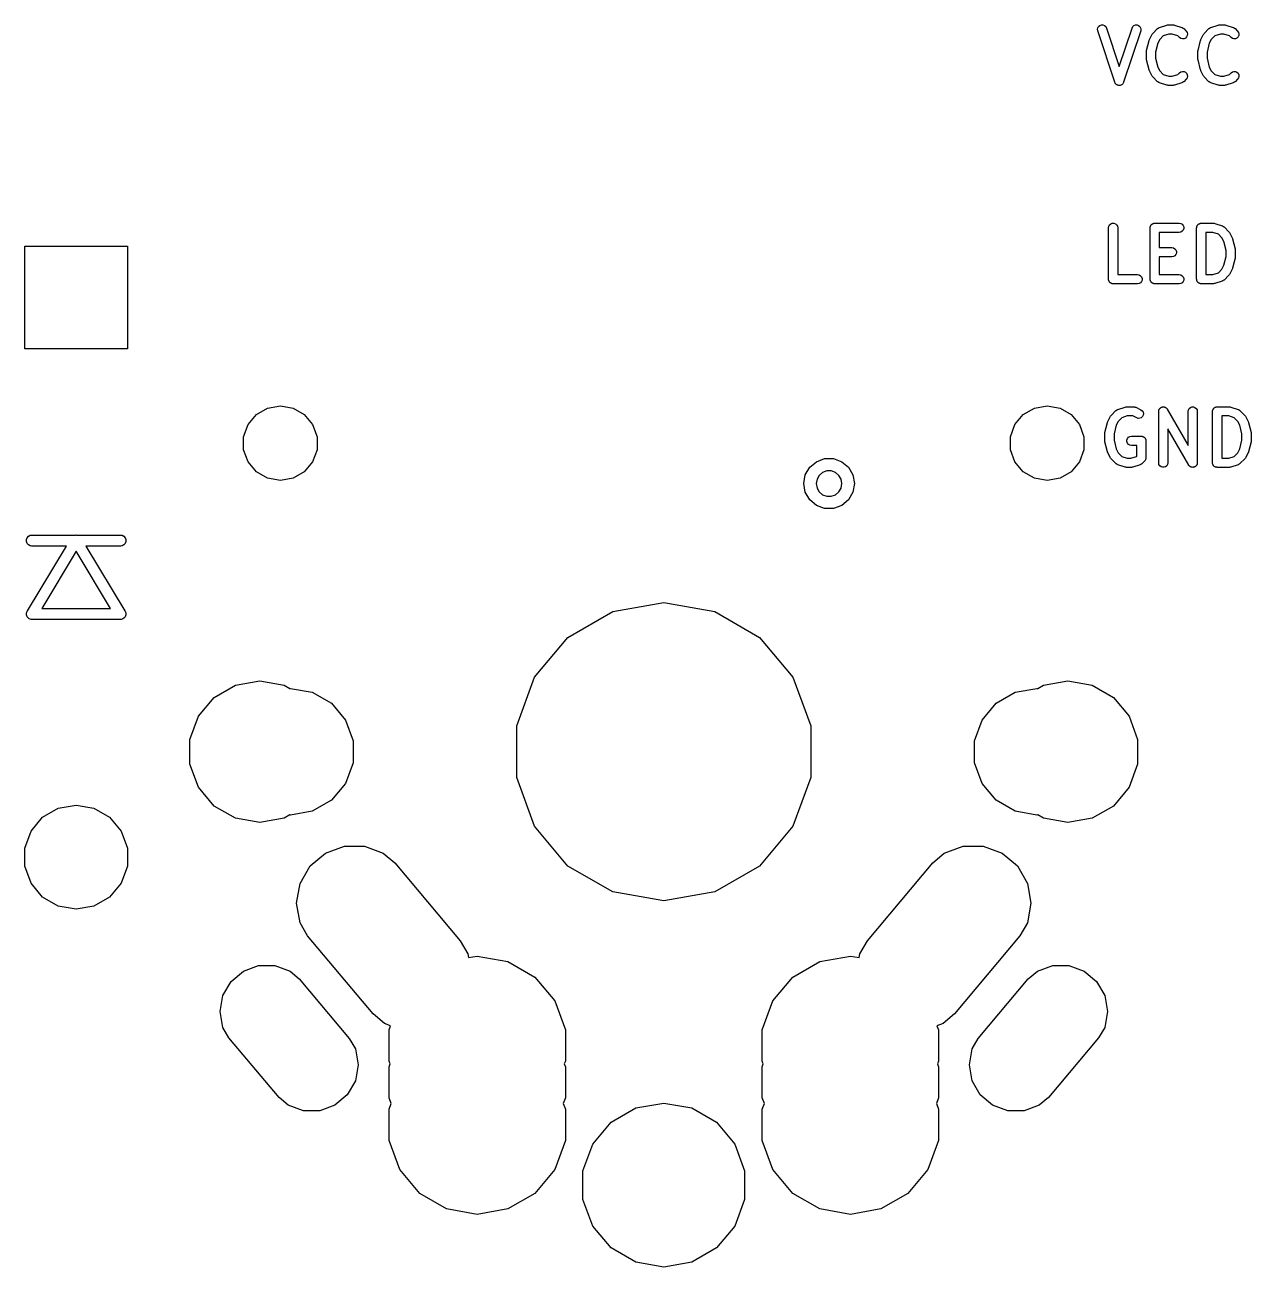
# Model space of a CAD drawing. Extents: x 61 to 195, y -144 to -65.
# Drawn here: x 156.3 to 173, y -119.77 to -102.85 of the extents above; entities that cross this region are included whole.
import ezdxf

# ---------------------------------------------------------------- set-up
doc = ezdxf.new("R2010")
doc.units = 0
doc.header["$MEASUREMENT"] = 0
doc.layers.add('BLACK', color=7, linetype='CONTINUOUS')

msp = doc.modelspace()

# ---------------------------------------------------------------- linework, layer by layer
at = {"layer": 'BLACK', "linetype": 'CONTINUOUS'}
for p, q in [((170.904, -102.915), (170.909, -102.894)), ((170.907, -102.936), (170.904, -102.915)), ((171.141, -103.636), (170.907, -102.936)), ((170.909, -102.894), (170.92, -102.875)), ((170.92, -102.875), (170.937, -102.862)), ((170.937, -102.862), (170.957, -102.855)), ((170.957, -102.855), (170.979, -102.855)), ((170.979, -102.855), (170.999, -102.863)), ((170.999, -102.863), (171.016, -102.878)), ((171.016, -102.878), (171.026, -102.897)), ((171.026, -102.897), (171.2, -103.419)), ((171.2, -103.419), (171.374, -102.897)), ((171.493, -102.936), (171.259, -103.636)), ((171.374, -102.897), (171.384, -102.878)), ((171.384, -102.878), (171.401, -102.863)), ((171.401, -102.863), (171.421, -102.855)), ((171.421, -102.855), (171.443, -102.855)), ((171.443, -102.855), (171.463, -102.862)), ((171.463, -102.862), (171.48, -102.875)), ((171.48, -102.875), (171.491, -102.894)), ((171.491, -102.894), (171.496, -102.915)), ((171.496, -102.915), (171.493, -102.936)), ((171.611, -103.055), (171.644, -102.989)), ((171.644, -102.989), (171.65, -102.981)), ((171.65, -102.981), (171.656, -102.972)), ((171.656, -102.972), (171.722, -102.906)), ((171.722, -102.906), (171.725, -102.904)), ((171.725, -102.904), (171.728, -102.901)), ((171.728, -102.901), (171.734, -102.898)), ((171.734, -102.898), (171.74, -102.893)), ((171.74, -102.893), (171.744, -102.892)), ((171.744, -102.892), (171.747, -102.891)), ((171.747, -102.891), (171.847, -102.857)), ((171.877, -102.979), (171.8, -103.005)), ((171.847, -102.857), (171.857, -102.856)), ((171.857, -102.856), (171.867, -102.854)), ((171.867, -102.854), (171.933, -102.854)), ((171.923, -102.979), (171.877, -102.979)), ((172, -103.005), (171.923, -102.979)), ((171.933, -102.854), (171.943, -102.856)), ((171.943, -102.856), (171.953, -102.857)), ((171.953, -102.857), (172.053, -102.891)), ((172.053, -102.891), (172.056, -102.892)), ((172.056, -102.892), (172.06, -102.893)), ((172.06, -102.893), (172.066, -102.898)), ((172.066, -102.898), (172.072, -102.901)), ((172.072, -102.901), (172.075, -102.904)), ((172.075, -102.904), (172.078, -102.906)), ((172.078, -102.906), (172.111, -102.939)), ((172.111, -102.939), (172.123, -102.957)), ((172.127, -103), (172.118, -103.019)), ((172.123, -102.957), (172.129, -102.978)), ((172.129, -102.978), (172.127, -103)), ((172.311, -103.055), (172.344, -102.989)), ((172.344, -102.989), (172.35, -102.981)), ((172.35, -102.981), (172.356, -102.972)), ((172.356, -102.972), (172.422, -102.906)), ((172.422, -102.906), (172.425, -102.904)), ((172.425, -102.904), (172.428, -102.901)), ((172.428, -102.901), (172.434, -102.898)), ((172.434, -102.898), (172.44, -102.893)), ((172.44, -102.893), (172.444, -102.892)), ((172.444, -102.892), (172.447, -102.891)), ((172.447, -102.891), (172.547, -102.857)), ((172.577, -102.979), (172.5, -103.005)), ((172.547, -102.857), (172.557, -102.856)), ((172.557, -102.856), (172.567, -102.854)), ((172.567, -102.854), (172.633, -102.854)), ((172.623, -102.979), (172.577, -102.979)), ((172.7, -103.005), (172.623, -102.979)), ((172.633, -102.854), (172.643, -102.856)), ((172.643, -102.856), (172.653, -102.857)), ((172.653, -102.857), (172.753, -102.891)), ((172.753, -102.891), (172.756, -102.892)), ((172.756, -102.892), (172.76, -102.893)), ((172.76, -102.893), (172.766, -102.898)), ((172.766, -102.898), (172.772, -102.901)), ((172.772, -102.901), (172.775, -102.904)), ((172.775, -102.904), (172.778, -102.906)), ((172.778, -102.906), (172.811, -102.939)), ((172.811, -102.939), (172.823, -102.957)), ((172.827, -103), (172.818, -103.019)), ((172.823, -102.957), (172.829, -102.978)), ((172.829, -102.978), (172.827, -103)), ((171.573, -103.202), (171.606, -103.068)), ((171.606, -103.068), (171.609, -103.062)), ((171.609, -103.062), (171.611, -103.055)), ((171.726, -103.105), (171.696, -103.224)), ((171.751, -103.054), (171.726, -103.105)), ((171.8, -103.005), (171.751, -103.054)), ((172.022, -103.028), (172, -103.005)), ((172.04, -103.04), (172.022, -103.028)), ((172.061, -103.046), (172.04, -103.04)), ((172.083, -103.044), (172.061, -103.046)), ((172.103, -103.035), (172.083, -103.044)), ((172.118, -103.019), (172.103, -103.035)), ((172.273, -103.202), (172.306, -103.068)), ((172.306, -103.068), (172.309, -103.062)), ((172.309, -103.062), (172.311, -103.055)), ((172.426, -103.105), (172.396, -103.224)), ((172.451, -103.054), (172.426, -103.105)), ((172.5, -103.005), (172.451, -103.054)), ((172.722, -103.028), (172.7, -103.005)), ((172.74, -103.04), (172.722, -103.028)), ((172.761, -103.046), (172.74, -103.04)), ((172.783, -103.044), (172.761, -103.046)), ((172.803, -103.035), (172.783, -103.044)), ((172.818, -103.019), (172.803, -103.035)), ((171.571, -103.217), (171.572, -103.209)), ((171.571, -103.317), (171.571, -103.217)), ((171.572, -103.324), (171.571, -103.317)), ((171.572, -103.209), (171.573, -103.202)), ((171.573, -103.332), (171.572, -103.324)), ((171.606, -103.465), (171.573, -103.332)), ((171.696, -103.224), (171.696, -103.309)), ((171.696, -103.309), (171.726, -103.428)), ((172.271, -103.217), (172.272, -103.209)), ((172.271, -103.317), (172.271, -103.217)), ((172.272, -103.324), (172.271, -103.317)), ((172.272, -103.209), (172.273, -103.202)), ((172.273, -103.332), (172.272, -103.324)), ((172.306, -103.465), (172.273, -103.332)), ((172.396, -103.224), (172.396, -103.309)), ((172.396, -103.309), (172.426, -103.428)), ((171.609, -103.471), (171.606, -103.465)), ((171.611, -103.478), (171.609, -103.471)), ((171.644, -103.545), (171.611, -103.478)), ((171.726, -103.428), (171.751, -103.48)), ((171.751, -103.48), (171.8, -103.529)), ((172, -103.529), (172.022, -103.506)), ((172.022, -103.506), (172.04, -103.493)), ((172.04, -103.493), (172.061, -103.488)), ((172.061, -103.488), (172.083, -103.49)), ((172.083, -103.49), (172.103, -103.499)), ((172.103, -103.499), (172.118, -103.514)), ((172.309, -103.471), (172.306, -103.465)), ((172.311, -103.478), (172.309, -103.471)), ((172.344, -103.545), (172.311, -103.478)), ((172.426, -103.428), (172.451, -103.48)), ((172.451, -103.48), (172.5, -103.529)), ((172.7, -103.529), (172.722, -103.506)), ((172.722, -103.506), (172.74, -103.493)), ((172.74, -103.493), (172.761, -103.488)), ((172.761, -103.488), (172.783, -103.49)), ((172.783, -103.49), (172.803, -103.499)), ((172.803, -103.499), (172.818, -103.514)), ((171.142, -103.638), (171.141, -103.636)), ((171.142, -103.64), (171.142, -103.638)), ((171.147, -103.647), (171.142, -103.64)), ((171.151, -103.656), (171.147, -103.647)), ((171.152, -103.657), (171.151, -103.656)), ((171.153, -103.658), (171.152, -103.657)), ((171.16, -103.664), (171.153, -103.658)), ((171.167, -103.67), (171.16, -103.664)), ((171.169, -103.671), (171.167, -103.67)), ((171.17, -103.672), (171.169, -103.671)), ((171.179, -103.675), (171.17, -103.672)), ((171.187, -103.678), (171.179, -103.675)), ((171.221, -103.675), (171.213, -103.678)), ((171.23, -103.672), (171.221, -103.675)), ((171.231, -103.671), (171.23, -103.672)), ((171.233, -103.67), (171.231, -103.671)), ((171.24, -103.664), (171.233, -103.67)), ((171.247, -103.658), (171.24, -103.664)), ((171.248, -103.657), (171.247, -103.658)), ((171.249, -103.656), (171.248, -103.657)), ((171.253, -103.647), (171.249, -103.656)), ((171.258, -103.64), (171.253, -103.647)), ((171.259, -103.636), (171.258, -103.638)), ((171.258, -103.638), (171.258, -103.64)), ((171.65, -103.553), (171.644, -103.545)), ((171.656, -103.561), (171.65, -103.553)), ((171.722, -103.628), (171.656, -103.561)), ((171.725, -103.63), (171.722, -103.628)), ((171.728, -103.632), (171.725, -103.63)), ((171.734, -103.636), (171.728, -103.632)), ((171.74, -103.64), (171.734, -103.636)), ((171.744, -103.641), (171.74, -103.64)), ((171.747, -103.643), (171.744, -103.641)), ((171.847, -103.676), (171.747, -103.643)), ((171.8, -103.529), (171.877, -103.554)), ((171.857, -103.677), (171.847, -103.676)), ((171.877, -103.554), (171.923, -103.554)), ((171.923, -103.554), (172, -103.529)), ((171.953, -103.676), (171.943, -103.677)), ((172.053, -103.643), (171.953, -103.676)), ((172.056, -103.641), (172.053, -103.643)), ((172.06, -103.64), (172.056, -103.641)), ((172.066, -103.636), (172.06, -103.64)), ((172.072, -103.632), (172.066, -103.636)), ((172.075, -103.63), (172.072, -103.632)), ((172.078, -103.628), (172.075, -103.63)), ((172.111, -103.594), (172.078, -103.628)), ((172.123, -103.576), (172.111, -103.594)), ((172.118, -103.514), (172.127, -103.534)), ((172.129, -103.555), (172.123, -103.576)), ((172.127, -103.534), (172.129, -103.555)), ((172.35, -103.553), (172.344, -103.545)), ((172.356, -103.561), (172.35, -103.553)), ((172.422, -103.628), (172.356, -103.561)), ((172.425, -103.63), (172.422, -103.628)), ((172.428, -103.632), (172.425, -103.63)), ((172.434, -103.636), (172.428, -103.632)), ((172.44, -103.64), (172.434, -103.636)), ((172.444, -103.641), (172.44, -103.64)), ((172.447, -103.643), (172.444, -103.641)), ((172.547, -103.676), (172.447, -103.643)), ((172.5, -103.529), (172.577, -103.554)), ((172.557, -103.677), (172.547, -103.676)), ((172.577, -103.554), (172.623, -103.554)), ((172.623, -103.554), (172.7, -103.529)), ((172.653, -103.676), (172.643, -103.677)), ((172.753, -103.643), (172.653, -103.676)), ((172.756, -103.641), (172.753, -103.643)), ((172.76, -103.64), (172.756, -103.641)), ((172.766, -103.636), (172.76, -103.64)), ((172.772, -103.632), (172.766, -103.636)), ((172.775, -103.63), (172.772, -103.632)), ((172.778, -103.628), (172.775, -103.63)), ((172.811, -103.594), (172.778, -103.628)), ((172.823, -103.576), (172.811, -103.594)), ((172.818, -103.514), (172.827, -103.534)), ((172.829, -103.555), (172.823, -103.576)), ((172.827, -103.534), (172.829, -103.555)), ((171.189, -103.678), (171.187, -103.678)), ((171.191, -103.678), (171.189, -103.678)), ((171.2, -103.678), (171.191, -103.678)), ((171.209, -103.678), (171.2, -103.678)), ((171.211, -103.678), (171.209, -103.678)), ((171.213, -103.678), (171.211, -103.678)), ((171.867, -103.679), (171.857, -103.677)), ((171.933, -103.679), (171.867, -103.679)), ((171.943, -103.677), (171.933, -103.679)), ((172.567, -103.679), (172.557, -103.677)), ((172.633, -103.679), (172.567, -103.679)), ((172.643, -103.677), (172.633, -103.679)), ((171.054, -105.617), (171.058, -105.595)), ((171.054, -106.317), (171.054, -105.617)), ((171.058, -105.595), (171.069, -105.576)), ((171.069, -105.576), (171.085, -105.563)), ((171.085, -105.563), (171.106, -105.555)), ((171.106, -105.555), (171.128, -105.555)), ((171.128, -105.555), (171.148, -105.563)), ((171.148, -105.563), (171.165, -105.576)), ((171.165, -105.576), (171.175, -105.595)), ((171.175, -105.595), (171.179, -105.617)), ((171.179, -105.617), (171.179, -106.254)), ((171.621, -105.617), (171.622, -105.611)), ((171.621, -106.317), (171.621, -105.617)), ((171.622, -105.606), (171.624, -105.601)), ((171.622, -105.611), (171.622, -105.606)), ((171.624, -105.601), (171.625, -105.595)), ((171.625, -105.595), (171.627, -105.591)), ((171.627, -105.591), (171.629, -105.585)), ((171.629, -105.585), (171.633, -105.581)), ((171.633, -105.581), (171.635, -105.576)), ((171.635, -105.576), (171.64, -105.573)), ((171.64, -105.573), (171.643, -105.569)), ((171.643, -105.569), (171.648, -105.566)), ((171.648, -105.566), (171.652, -105.563)), ((171.652, -105.563), (171.657, -105.561)), ((171.657, -105.561), (171.662, -105.558)), ((171.662, -105.558), (171.667, -105.557)), ((171.667, -105.557), (171.672, -105.555)), ((171.672, -105.555), (171.678, -105.555)), ((171.678, -105.555), (171.683, -105.554)), ((171.683, -105.554), (172.017, -105.554)), ((172.017, -105.679), (171.746, -105.679)), ((171.746, -105.679), (171.746, -105.887)), ((172.017, -105.554), (172.038, -105.558)), ((172.038, -105.675), (172.017, -105.679)), ((172.038, -105.558), (172.057, -105.569)), ((172.057, -105.665), (172.038, -105.675)), ((172.057, -105.569), (172.071, -105.585)), ((172.071, -105.648), (172.057, -105.665)), ((172.071, -105.585), (172.078, -105.606)), ((172.078, -105.628), (172.071, -105.648)), ((172.078, -105.606), (172.078, -105.628)), ((172.254, -105.617), (172.255, -105.611)), ((172.254, -106.317), (172.254, -105.617)), ((172.255, -105.606), (172.257, -105.601)), ((172.255, -105.611), (172.255, -105.606)), ((172.257, -105.601), (172.258, -105.595)), ((172.258, -105.595), (172.261, -105.591)), ((172.261, -105.591), (172.263, -105.585)), ((172.263, -105.585), (172.266, -105.581)), ((172.266, -105.581), (172.269, -105.576)), ((172.269, -105.576), (172.273, -105.573)), ((172.273, -105.573), (172.276, -105.569)), ((172.276, -105.569), (172.281, -105.566)), ((172.281, -105.566), (172.285, -105.563)), ((172.285, -105.563), (172.291, -105.561)), ((172.291, -105.561), (172.295, -105.558)), ((172.295, -105.558), (172.301, -105.557)), ((172.301, -105.557), (172.306, -105.555)), ((172.306, -105.555), (172.311, -105.555)), ((172.311, -105.555), (172.317, -105.554)), ((172.317, -105.554), (172.483, -105.554)), ((172.379, -105.679), (172.379, -106.254)), ((172.473, -105.679), (172.379, -105.679)), ((172.55, -105.705), (172.473, -105.679)), ((172.483, -105.554), (172.493, -105.556)), ((172.493, -105.556), (172.503, -105.557)), ((172.503, -105.557), (172.603, -105.591)), ((172.599, -105.754), (172.55, -105.705)), ((172.603, -105.591), (172.606, -105.592)), ((172.606, -105.592), (172.61, -105.593)), ((172.61, -105.593), (172.616, -105.598)), ((172.616, -105.598), (172.622, -105.601)), ((172.622, -105.601), (172.625, -105.604)), ((172.625, -105.604), (172.628, -105.606)), ((172.628, -105.606), (172.694, -105.672)), ((172.694, -105.672), (172.7, -105.681)), ((172.7, -105.681), (172.706, -105.689)), ((172.706, -105.689), (172.739, -105.755)), ((156.302, -107.263), (156.302, -105.867)), ((156.302, -105.867), (157.698, -105.867)), ((157.698, -105.867), (157.698, -107.263)), ((172.624, -105.805), (172.599, -105.754)), ((172.654, -105.924), (172.624, -105.805)), ((172.739, -105.755), (172.741, -105.762)), ((172.741, -105.762), (172.744, -105.768)), ((172.744, -105.768), (172.777, -105.902)), ((171.746, -105.887), (171.917, -105.887)), ((171.917, -106.012), (171.746, -106.012)), ((171.746, -106.012), (171.746, -106.254)), ((171.917, -105.887), (171.938, -105.891)), ((171.938, -106.009), (171.917, -106.012)), ((171.938, -105.891), (171.957, -105.902)), ((171.957, -105.998), (171.938, -106.009)), ((171.957, -105.902), (171.971, -105.919)), ((171.971, -105.981), (171.957, -105.998)), ((171.971, -105.919), (171.978, -105.939)), ((171.978, -105.961), (171.971, -105.981)), ((171.978, -105.939), (171.978, -105.961)), ((172.624, -106.128), (172.654, -106.009)), ((172.654, -106.009), (172.654, -105.924)), ((172.777, -106.032), (172.744, -106.165)), ((172.777, -105.902), (172.778, -105.909)), ((172.778, -106.024), (172.777, -106.032)), ((172.778, -105.909), (172.779, -105.917)), ((172.779, -106.017), (172.778, -106.024)), ((172.779, -105.917), (172.779, -106.017)), ((172.55, -106.229), (172.599, -106.18)), ((172.599, -106.18), (172.624, -106.128)), ((172.739, -106.178), (172.706, -106.245)), ((172.741, -106.171), (172.739, -106.178)), ((172.744, -106.165), (172.741, -106.171)), ((171.055, -106.322), (171.054, -106.317)), ((171.055, -106.328), (171.055, -106.322)), ((171.057, -106.333), (171.055, -106.328)), ((171.058, -106.338), (171.057, -106.333)), ((171.061, -106.343), (171.058, -106.338)), ((171.063, -106.348), (171.061, -106.343)), ((171.066, -106.352), (171.063, -106.348)), ((171.069, -106.357), (171.066, -106.352)), ((171.073, -106.36), (171.069, -106.357)), ((171.076, -106.365), (171.073, -106.36)), ((171.081, -106.367), (171.076, -106.365)), ((171.085, -106.371), (171.081, -106.367)), ((171.091, -106.373), (171.085, -106.371)), ((171.095, -106.375), (171.091, -106.373)), ((171.101, -106.376), (171.095, -106.375)), ((171.106, -106.378), (171.101, -106.376)), ((171.111, -106.378), (171.106, -106.378)), ((171.117, -106.379), (171.111, -106.378)), ((171.45, -106.379), (171.117, -106.379)), ((171.179, -106.254), (171.45, -106.254)), ((171.45, -106.254), (171.471, -106.258)), ((171.471, -106.375), (171.45, -106.379)), ((171.471, -106.258), (171.49, -106.269)), ((171.49, -106.365), (171.471, -106.375)), ((171.49, -106.269), (171.504, -106.285)), ((171.504, -106.348), (171.49, -106.365)), ((171.504, -106.285), (171.512, -106.306)), ((171.512, -106.328), (171.504, -106.348)), ((171.512, -106.306), (171.512, -106.328)), ((171.622, -106.322), (171.621, -106.317)), ((171.622, -106.328), (171.622, -106.322)), ((171.624, -106.333), (171.622, -106.328)), ((171.625, -106.338), (171.624, -106.333)), ((171.627, -106.343), (171.625, -106.338)), ((171.629, -106.348), (171.627, -106.343)), ((171.633, -106.352), (171.629, -106.348)), ((171.635, -106.357), (171.633, -106.352)), ((171.64, -106.36), (171.635, -106.357)), ((171.643, -106.365), (171.64, -106.36)), ((171.648, -106.367), (171.643, -106.365)), ((171.652, -106.371), (171.648, -106.367)), ((171.657, -106.373), (171.652, -106.371)), ((171.662, -106.375), (171.657, -106.373)), ((171.667, -106.376), (171.662, -106.375)), ((171.672, -106.378), (171.667, -106.376)), ((171.678, -106.378), (171.672, -106.378)), ((171.683, -106.379), (171.678, -106.378)), ((172.017, -106.379), (171.683, -106.379)), ((171.746, -106.254), (172.017, -106.254)), ((172.017, -106.254), (172.038, -106.258)), ((172.038, -106.375), (172.017, -106.379)), ((172.038, -106.258), (172.057, -106.269)), ((172.057, -106.365), (172.038, -106.375)), ((172.057, -106.269), (172.071, -106.285)), ((172.071, -106.348), (172.057, -106.365)), ((172.071, -106.285), (172.078, -106.306)), ((172.078, -106.328), (172.071, -106.348)), ((172.078, -106.306), (172.078, -106.328)), ((172.255, -106.322), (172.254, -106.317)), ((172.255, -106.328), (172.255, -106.322)), ((172.257, -106.333), (172.255, -106.328)), ((172.258, -106.338), (172.257, -106.333)), ((172.261, -106.343), (172.258, -106.338)), ((172.263, -106.348), (172.261, -106.343)), ((172.266, -106.352), (172.263, -106.348)), ((172.269, -106.357), (172.266, -106.352)), ((172.273, -106.36), (172.269, -106.357)), ((172.276, -106.365), (172.273, -106.36)), ((172.281, -106.367), (172.276, -106.365)), ((172.285, -106.371), (172.281, -106.367)), ((172.291, -106.373), (172.285, -106.371)), ((172.295, -106.375), (172.291, -106.373)), ((172.301, -106.376), (172.295, -106.375)), ((172.306, -106.378), (172.301, -106.376)), ((172.311, -106.378), (172.306, -106.378)), ((172.317, -106.379), (172.311, -106.378)), ((172.483, -106.379), (172.317, -106.379)), ((172.379, -106.254), (172.473, -106.254)), ((172.473, -106.254), (172.55, -106.229)), ((172.493, -106.377), (172.483, -106.379)), ((172.503, -106.376), (172.493, -106.377)), ((172.603, -106.343), (172.503, -106.376)), ((172.606, -106.341), (172.603, -106.343)), ((172.61, -106.34), (172.606, -106.341)), ((172.616, -106.336), (172.61, -106.34)), ((172.622, -106.332), (172.616, -106.336)), ((172.625, -106.33), (172.622, -106.332)), ((172.628, -106.328), (172.625, -106.33)), ((172.694, -106.261), (172.628, -106.328)), ((172.7, -106.253), (172.694, -106.261)), ((172.706, -106.245), (172.7, -106.253)), ((157.698, -107.263), (156.302, -107.263)), ((159.454, -108.161), (159.606, -108.073)), ((159.606, -108.073), (159.78, -108.042)), ((159.78, -108.042), (159.954, -108.073)), ((159.954, -108.073), (160.106, -108.161)), ((169.894, -108.161), (170.046, -108.073)), ((170.046, -108.073), (170.22, -108.042)), ((170.22, -108.042), (170.394, -108.073)), ((170.394, -108.073), (170.546, -108.161)), ((171.18, -108.091), (171.28, -108.057)), ((171.28, -108.057), (171.29, -108.056)), ((171.29, -108.056), (171.3, -108.054)), ((171.3, -108.054), (171.4, -108.054)), ((171.4, -108.054), (171.404, -108.055)), ((171.404, -108.055), (171.407, -108.055)), ((171.407, -108.055), (171.414, -108.057)), ((171.414, -108.057), (171.421, -108.058)), ((171.421, -108.058), (171.424, -108.06)), ((171.424, -108.06), (171.428, -108.061)), ((171.428, -108.061), (171.495, -108.094)), ((171.752, -108.076), (171.756, -108.073)), ((171.756, -108.073), (171.76, -108.069)), ((171.76, -108.069), (171.765, -108.066)), ((171.765, -108.066), (171.769, -108.063)), ((171.769, -108.063), (171.774, -108.061)), ((171.774, -108.061), (171.779, -108.058)), ((171.779, -108.058), (171.784, -108.057)), ((171.784, -108.057), (171.789, -108.055)), ((171.789, -108.055), (171.795, -108.055)), ((171.795, -108.055), (171.8, -108.054)), ((171.8, -108.054), (171.806, -108.055)), ((171.806, -108.055), (171.811, -108.055)), ((171.811, -108.055), (171.816, -108.057)), ((171.816, -108.057), (171.822, -108.058)), ((171.822, -108.058), (171.826, -108.061)), ((171.826, -108.061), (171.831, -108.063)), ((171.831, -108.063), (171.836, -108.066)), ((171.836, -108.066), (171.84, -108.069)), ((171.84, -108.069), (171.844, -108.073)), ((171.844, -108.073), (171.848, -108.076)), ((172.152, -108.076), (172.169, -108.063)), ((172.169, -108.063), (172.189, -108.055)), ((172.189, -108.055), (172.211, -108.055)), ((172.211, -108.055), (172.231, -108.063)), ((172.231, -108.063), (172.248, -108.076)), ((172.485, -108.076), (172.49, -108.073)), ((172.49, -108.073), (172.493, -108.069)), ((172.493, -108.069), (172.498, -108.066)), ((172.498, -108.066), (172.502, -108.063)), ((172.502, -108.063), (172.507, -108.061)), ((172.507, -108.061), (172.512, -108.058)), ((172.512, -108.058), (172.517, -108.057)), ((172.517, -108.057), (172.522, -108.055)), ((172.522, -108.055), (172.528, -108.055)), ((172.528, -108.055), (172.533, -108.054)), ((172.533, -108.054), (172.7, -108.054)), ((172.7, -108.054), (172.71, -108.056)), ((172.71, -108.056), (172.72, -108.057)), ((172.72, -108.057), (172.82, -108.091)), ((159.34, -108.296), (159.454, -108.161)), ((160.106, -108.161), (160.22, -108.296)), ((169.78, -108.296), (169.894, -108.161)), ((170.546, -108.161), (170.66, -108.296)), ((171.044, -108.255), (171.077, -108.189)), ((171.077, -108.189), (171.083, -108.181)), ((171.083, -108.181), (171.089, -108.172)), ((171.089, -108.172), (171.156, -108.106)), ((171.156, -108.106), (171.159, -108.104)), ((171.159, -108.104), (171.161, -108.101)), ((171.161, -108.101), (171.168, -108.098)), ((171.168, -108.098), (171.174, -108.093)), ((171.174, -108.093), (171.177, -108.092)), ((171.177, -108.092), (171.18, -108.091)), ((171.234, -108.205), (171.185, -108.254)), ((171.31, -108.179), (171.234, -108.205)), ((171.385, -108.179), (171.31, -108.179)), ((171.439, -108.206), (171.385, -108.179)), ((171.46, -108.212), (171.439, -108.206)), ((171.481, -108.211), (171.46, -108.212)), ((171.501, -108.202), (171.481, -108.211)), ((171.495, -108.094), (171.512, -108.107)), ((171.517, -108.187), (171.501, -108.202)), ((171.512, -108.107), (171.524, -108.125)), ((171.527, -108.168), (171.517, -108.187)), ((171.524, -108.125), (171.529, -108.146)), ((171.529, -108.146), (171.527, -108.168)), ((171.737, -108.117), (171.738, -108.111)), ((171.737, -108.817), (171.737, -108.117)), ((171.738, -108.106), (171.74, -108.101)), ((171.738, -108.111), (171.738, -108.106)), ((171.74, -108.101), (171.741, -108.095)), ((171.741, -108.095), (171.744, -108.09)), ((171.744, -108.09), (171.746, -108.085)), ((171.746, -108.085), (171.749, -108.081)), ((171.749, -108.081), (171.752, -108.076)), ((171.848, -108.076), (171.851, -108.081)), ((171.851, -108.081), (171.854, -108.086)), ((171.854, -108.086), (172.137, -108.581)), ((172.137, -108.117), (172.141, -108.095)), ((172.137, -108.581), (172.137, -108.117)), ((172.141, -108.095), (172.152, -108.076)), ((172.248, -108.076), (172.259, -108.095)), ((172.259, -108.095), (172.262, -108.117)), ((172.262, -108.117), (172.262, -108.817)), ((172.471, -108.117), (172.472, -108.111)), ((172.471, -108.817), (172.471, -108.117)), ((172.472, -108.106), (172.474, -108.101)), ((172.472, -108.111), (172.472, -108.106)), ((172.474, -108.101), (172.475, -108.095)), ((172.475, -108.095), (172.477, -108.091)), ((172.477, -108.091), (172.479, -108.085)), ((172.479, -108.085), (172.483, -108.081)), ((172.483, -108.081), (172.485, -108.076)), ((172.596, -108.179), (172.596, -108.754)), ((172.69, -108.179), (172.596, -108.179)), ((172.766, -108.205), (172.69, -108.179)), ((172.815, -108.254), (172.766, -108.205)), ((172.82, -108.091), (172.823, -108.092)), ((172.823, -108.092), (172.826, -108.093)), ((172.826, -108.093), (172.832, -108.098)), ((172.832, -108.098), (172.839, -108.101)), ((172.839, -108.101), (172.841, -108.104)), ((172.841, -108.104), (172.844, -108.106)), ((172.844, -108.106), (172.911, -108.172)), ((172.911, -108.172), (172.917, -108.181)), ((172.917, -108.181), (172.923, -108.189)), ((172.923, -108.189), (172.956, -108.255)), ((159.28, -108.462), (159.34, -108.296)), ((160.22, -108.296), (160.28, -108.462)), ((169.72, -108.462), (169.78, -108.296)), ((170.66, -108.296), (170.72, -108.462)), ((171.004, -108.417), (171.005, -108.409)), ((171.005, -108.409), (171.006, -108.402)), ((171.006, -108.402), (171.039, -108.268)), ((171.039, -108.268), (171.042, -108.262)), ((171.042, -108.262), (171.044, -108.255)), ((171.159, -108.305), (171.129, -108.424)), ((171.185, -108.254), (171.159, -108.305)), ((172.146, -108.848), (171.862, -108.352)), ((171.862, -108.352), (171.862, -108.817)), ((172.841, -108.305), (172.815, -108.254)), ((172.871, -108.424), (172.841, -108.305)), ((172.956, -108.255), (172.958, -108.262)), ((172.958, -108.262), (172.961, -108.268)), ((172.961, -108.268), (172.994, -108.402)), ((172.994, -108.402), (172.995, -108.409)), ((172.995, -108.409), (172.996, -108.417)), ((159.28, -108.638), (159.28, -108.462)), ((160.28, -108.462), (160.28, -108.638)), ((169.72, -108.638), (169.72, -108.462)), ((170.72, -108.462), (170.72, -108.638)), ((171.004, -108.517), (171.004, -108.417)), ((171.005, -108.524), (171.004, -108.517)), ((171.006, -108.532), (171.005, -108.524)), ((171.039, -108.665), (171.006, -108.532)), ((171.129, -108.424), (171.129, -108.509)), ((171.129, -108.509), (171.159, -108.628)), ((171.305, -108.506), (171.313, -108.485)), ((171.305, -108.528), (171.305, -108.506)), ((171.313, -108.548), (171.305, -108.528)), ((171.313, -108.485), (171.326, -108.469)), ((171.326, -108.565), (171.313, -108.548)), ((171.326, -108.469), (171.345, -108.458)), ((171.345, -108.575), (171.326, -108.565)), ((171.345, -108.458), (171.367, -108.454)), ((171.367, -108.579), (171.345, -108.575)), ((171.367, -108.454), (171.5, -108.454)), ((171.438, -108.579), (171.367, -108.579)), ((171.438, -108.724), (171.438, -108.579)), ((171.5, -108.454), (171.505, -108.455)), ((171.505, -108.455), (171.511, -108.455)), ((171.511, -108.455), (171.516, -108.457)), ((171.516, -108.457), (171.521, -108.458)), ((171.521, -108.458), (171.526, -108.461)), ((171.526, -108.461), (171.531, -108.463)), ((171.531, -108.463), (171.535, -108.466)), ((171.535, -108.466), (171.54, -108.469)), ((171.54, -108.469), (171.544, -108.473)), ((171.544, -108.473), (171.548, -108.476)), ((171.548, -108.476), (171.551, -108.481)), ((171.551, -108.481), (171.554, -108.485)), ((171.554, -108.485), (171.556, -108.491)), ((171.556, -108.491), (171.559, -108.495)), ((171.559, -108.495), (171.56, -108.501)), ((171.56, -108.501), (171.562, -108.506)), ((171.562, -108.506), (171.562, -108.511)), ((171.562, -108.511), (171.562, -108.517)), ((171.562, -108.517), (171.562, -108.75)), ((172.841, -108.628), (172.871, -108.509)), ((172.871, -108.509), (172.871, -108.424)), ((172.994, -108.532), (172.961, -108.665)), ((172.995, -108.524), (172.994, -108.532)), ((172.996, -108.517), (172.995, -108.524)), ((172.996, -108.417), (172.996, -108.517)), ((159.34, -108.804), (159.28, -108.638)), ((160.28, -108.638), (160.22, -108.804)), ((169.78, -108.804), (169.72, -108.638)), ((170.72, -108.638), (170.66, -108.804)), ((171.042, -108.671), (171.039, -108.665)), ((171.044, -108.678), (171.042, -108.671)), ((171.077, -108.745), (171.044, -108.678)), ((171.083, -108.753), (171.077, -108.745)), ((171.159, -108.628), (171.185, -108.68)), ((171.185, -108.68), (171.234, -108.729)), ((171.234, -108.729), (171.31, -108.754)), ((171.357, -108.754), (171.433, -108.729)), ((171.433, -108.729), (171.438, -108.724)), ((171.562, -108.75), (171.562, -108.753)), ((172.69, -108.754), (172.766, -108.729)), ((172.766, -108.729), (172.815, -108.68)), ((172.815, -108.68), (172.841, -108.628)), ((172.923, -108.745), (172.917, -108.753)), ((172.956, -108.678), (172.923, -108.745)), ((172.958, -108.671), (172.956, -108.678)), ((172.961, -108.665), (172.958, -108.671)), ((159.454, -108.939), (159.34, -108.804)), ((160.22, -108.804), (160.106, -108.939)), ((166.926, -108.982), (166.986, -108.878)), ((166.986, -108.878), (167.077, -108.801)), ((167.077, -108.801), (167.19, -108.76)), ((167.19, -108.76), (167.31, -108.76)), ((167.31, -108.76), (167.422, -108.801)), ((167.422, -108.801), (167.514, -108.878)), ((167.514, -108.878), (167.574, -108.982)), ((169.894, -108.939), (169.78, -108.804)), ((170.66, -108.804), (170.546, -108.939)), ((171.089, -108.761), (171.083, -108.753)), ((171.156, -108.828), (171.089, -108.761)), ((171.159, -108.83), (171.156, -108.828)), ((171.161, -108.832), (171.159, -108.83)), ((171.168, -108.836), (171.161, -108.832)), ((171.174, -108.84), (171.168, -108.836)), ((171.177, -108.841), (171.174, -108.84)), ((171.18, -108.843), (171.177, -108.841)), ((171.28, -108.876), (171.18, -108.843)), ((171.29, -108.877), (171.28, -108.876)), ((171.3, -108.879), (171.29, -108.877)), ((171.367, -108.879), (171.3, -108.879)), ((171.31, -108.754), (171.357, -108.754)), ((171.377, -108.877), (171.367, -108.879)), ((171.386, -108.876), (171.377, -108.877)), ((171.486, -108.843), (171.386, -108.876)), ((171.49, -108.841), (171.486, -108.843)), ((171.493, -108.84), (171.49, -108.841)), ((171.499, -108.836), (171.493, -108.84)), ((171.506, -108.832), (171.499, -108.836)), ((171.508, -108.83), (171.506, -108.832)), ((171.511, -108.828), (171.508, -108.83)), ((171.544, -108.794), (171.511, -108.828)), ((171.546, -108.792), (171.544, -108.794)), ((171.548, -108.79), (171.546, -108.792)), ((171.552, -108.783), (171.548, -108.79)), ((171.557, -108.776), (171.552, -108.783)), ((171.559, -108.771), (171.557, -108.774)), ((171.557, -108.774), (171.557, -108.776)), ((171.56, -108.763), (171.559, -108.771)), ((171.562, -108.755), (171.56, -108.763)), ((171.562, -108.753), (171.562, -108.755)), ((171.741, -108.838), (171.737, -108.817)), ((171.752, -108.857), (171.741, -108.838)), ((171.769, -108.871), (171.752, -108.857)), ((171.789, -108.878), (171.769, -108.871)), ((171.811, -108.878), (171.789, -108.878)), ((171.831, -108.871), (171.811, -108.878)), ((171.848, -108.857), (171.831, -108.871)), ((171.859, -108.838), (171.848, -108.857)), ((171.862, -108.817), (171.859, -108.838)), ((172.149, -108.852), (172.146, -108.848)), ((172.152, -108.857), (172.149, -108.852)), ((172.156, -108.86), (172.152, -108.857)), ((172.16, -108.864), (172.156, -108.86)), ((172.164, -108.867), (172.16, -108.864)), ((172.169, -108.871), (172.164, -108.867)), ((172.174, -108.873), (172.169, -108.871)), ((172.178, -108.875), (172.174, -108.873)), ((172.184, -108.876), (172.178, -108.875)), ((172.189, -108.878), (172.184, -108.876)), ((172.194, -108.878), (172.189, -108.878)), ((172.2, -108.879), (172.194, -108.878)), ((172.205, -108.878), (172.2, -108.879)), ((172.211, -108.878), (172.205, -108.878)), ((172.216, -108.876), (172.211, -108.878)), ((172.221, -108.875), (172.216, -108.876)), ((172.226, -108.873), (172.221, -108.875)), ((172.231, -108.871), (172.226, -108.873)), ((172.235, -108.867), (172.231, -108.871)), ((172.24, -108.865), (172.235, -108.867)), ((172.244, -108.86), (172.24, -108.865)), ((172.248, -108.857), (172.244, -108.86)), ((172.251, -108.852), (172.248, -108.857)), ((172.254, -108.848), (172.251, -108.852)), ((172.256, -108.843), (172.254, -108.848)), ((172.259, -108.838), (172.256, -108.843)), ((172.26, -108.833), (172.259, -108.838)), ((172.262, -108.828), (172.26, -108.833)), ((172.262, -108.817), (172.262, -108.822)), ((172.262, -108.822), (172.262, -108.828)), ((172.472, -108.822), (172.471, -108.817)), ((172.472, -108.828), (172.472, -108.822)), ((172.474, -108.833), (172.472, -108.828)), ((172.475, -108.838), (172.474, -108.833)), ((172.477, -108.843), (172.475, -108.838)), ((172.479, -108.848), (172.477, -108.843)), ((172.483, -108.852), (172.479, -108.848)), ((172.485, -108.857), (172.483, -108.852)), ((172.49, -108.86), (172.485, -108.857)), ((172.493, -108.865), (172.49, -108.86)), ((172.498, -108.867), (172.493, -108.865)), ((172.502, -108.871), (172.498, -108.867)), ((172.507, -108.873), (172.502, -108.871)), ((172.512, -108.875), (172.507, -108.873)), ((172.517, -108.876), (172.512, -108.875)), ((172.522, -108.878), (172.517, -108.876)), ((172.528, -108.878), (172.522, -108.878)), ((172.533, -108.879), (172.528, -108.878)), ((172.7, -108.879), (172.533, -108.879)), ((172.596, -108.754), (172.69, -108.754)), ((172.71, -108.877), (172.7, -108.879)), ((172.72, -108.876), (172.71, -108.877)), ((172.82, -108.843), (172.72, -108.876)), ((172.823, -108.841), (172.82, -108.843)), ((172.826, -108.84), (172.823, -108.841)), ((172.832, -108.836), (172.826, -108.84)), ((172.839, -108.832), (172.832, -108.836)), ((172.841, -108.83), (172.839, -108.832)), ((172.844, -108.828), (172.841, -108.83)), ((172.911, -108.761), (172.844, -108.828)), ((172.917, -108.753), (172.911, -108.761)), ((159.606, -109.027), (159.454, -108.939)), ((159.78, -109.058), (159.606, -109.027)), ((159.954, -109.027), (159.78, -109.058)), ((160.106, -108.939), (159.954, -109.027)), ((166.905, -109.1), (166.926, -108.982)), ((167.086, -109.04), (167.075, -109.1)), ((167.116, -108.988), (167.086, -109.04)), ((167.162, -108.948), (167.116, -108.988)), ((167.22, -108.928), (167.162, -108.948)), ((167.28, -108.928), (167.22, -108.928)), ((167.338, -108.948), (167.28, -108.928)), ((167.384, -108.988), (167.338, -108.948)), ((167.414, -109.04), (167.384, -108.988)), ((167.425, -109.1), (167.414, -109.04)), ((167.574, -108.982), (167.595, -109.1)), ((170.046, -109.027), (169.894, -108.939)), ((170.22, -109.058), (170.046, -109.027)), ((170.394, -109.027), (170.22, -109.058)), ((170.546, -108.939), (170.394, -109.027)), ((166.926, -109.218), (166.905, -109.1)), ((166.986, -109.322), (166.926, -109.218)), ((167.075, -109.1), (167.086, -109.16)), ((167.086, -109.16), (167.116, -109.212)), ((167.116, -109.212), (167.162, -109.252)), ((167.162, -109.252), (167.22, -109.272)), ((167.28, -109.272), (167.338, -109.252)), ((167.338, -109.252), (167.384, -109.212)), ((167.384, -109.212), (167.414, -109.16)), ((167.414, -109.16), (167.425, -109.1)), ((167.574, -109.218), (167.514, -109.322)), ((167.595, -109.1), (167.574, -109.218)), ((167.077, -109.399), (166.986, -109.322)), ((167.19, -109.44), (167.077, -109.399)), ((167.22, -109.272), (167.28, -109.272)), ((167.422, -109.399), (167.31, -109.44)), ((167.514, -109.322), (167.422, -109.399)), ((167.31, -109.44), (167.19, -109.44)), ((156.325, -109.862), (156.334, -109.837)), ((156.325, -109.888), (156.325, -109.862)), ((156.334, -109.913), (156.325, -109.888)), ((156.334, -109.837), (156.351, -109.817)), ((156.351, -109.933), (156.334, -109.913)), ((156.351, -109.817), (156.374, -109.803)), ((156.374, -109.947), (156.351, -109.933)), ((156.374, -109.803), (156.393, -109.8)), ((156.393, -109.8), (156.993, -109.8)), ((156.993, -109.8), (156.999, -109.799)), ((156.999, -109.799), (157, -109.799)), ((157, -109.799), (157.001, -109.799)), ((157.001, -109.799), (157.007, -109.8)), ((157.007, -109.8), (157.607, -109.8)), ((157.607, -109.8), (157.626, -109.803)), ((157.626, -109.803), (157.649, -109.817)), ((157.649, -109.933), (157.626, -109.947)), ((157.649, -109.817), (157.666, -109.837)), ((157.666, -109.913), (157.649, -109.933)), ((157.666, -109.837), (157.675, -109.862)), ((157.675, -109.888), (157.666, -109.913)), ((157.675, -109.862), (157.675, -109.888)), ((156.339, -110.831), (156.868, -109.95)), ((156.393, -109.95), (156.374, -109.947)), ((156.868, -109.95), (156.393, -109.95)), ((157, -110.021), (156.532, -110.8)), ((157.468, -110.8), (157, -110.021)), ((157.607, -109.95), (157.132, -109.95)), ((157.132, -109.95), (157.661, -110.831)), ((157.626, -109.947), (157.607, -109.95)), ((164.305, -110.842), (165, -110.719)), ((165, -110.719), (165.695, -110.842)), ((156.325, -110.861), (156.33, -110.849)), ((156.325, -110.862), (156.325, -110.861)), ((156.325, -110.861), (156.325, -110.861)), ((156.325, -110.874), (156.325, -110.862)), ((156.325, -110.887), (156.325, -110.874)), ((156.325, -110.888), (156.325, -110.887)), ((156.329, -110.9), (156.325, -110.888)), ((156.325, -110.888), (156.325, -110.888)), ((156.333, -110.912), (156.329, -110.9)), ((156.33, -110.849), (156.334, -110.837)), ((156.334, -110.912), (156.333, -110.912)), ((156.334, -110.837), (156.339, -110.831)), ((156.334, -110.913), (156.334, -110.912)), ((156.342, -110.923), (156.334, -110.913)), ((156.35, -110.933), (156.342, -110.923)), ((156.351, -110.933), (156.35, -110.933)), ((156.362, -110.94), (156.351, -110.933)), ((156.351, -110.933), (156.351, -110.933)), ((156.373, -110.946), (156.362, -110.94)), ((156.374, -110.947), (156.373, -110.946)), ((156.373, -110.946), (156.373, -110.946)), ((156.386, -110.949), (156.374, -110.947)), ((156.399, -110.951), (156.386, -110.949)), ((156.532, -110.8), (157.468, -110.8)), ((157.614, -110.949), (157.601, -110.951)), ((157.626, -110.947), (157.614, -110.949)), ((157.627, -110.946), (157.626, -110.947)), ((157.638, -110.94), (157.627, -110.946)), ((157.627, -110.946), (157.627, -110.946)), ((157.649, -110.933), (157.638, -110.94)), ((157.65, -110.933), (157.649, -110.933)), ((157.649, -110.933), (157.649, -110.933)), ((157.658, -110.923), (157.65, -110.933)), ((157.666, -110.913), (157.658, -110.923)), ((157.661, -110.831), (157.666, -110.837)), ((157.666, -110.837), (157.67, -110.849)), ((157.667, -110.912), (157.666, -110.912)), ((157.666, -110.912), (157.666, -110.913)), ((157.671, -110.9), (157.667, -110.912)), ((157.67, -110.849), (157.675, -110.861)), ((157.675, -110.888), (157.671, -110.9)), ((157.675, -110.861), (157.675, -110.861)), ((157.675, -110.861), (157.675, -110.862)), ((157.675, -110.862), (157.675, -110.874)), ((157.675, -110.874), (157.675, -110.887)), ((157.675, -110.887), (157.675, -110.888)), ((157.675, -110.888), (157.675, -110.888)), ((163.695, -111.194), (164.305, -110.842)), ((165.695, -110.842), (166.305, -111.194)), ((156.406, -110.95), (156.399, -110.951)), ((157.594, -110.95), (156.406, -110.95)), ((157.601, -110.951), (157.594, -110.95)), ((163.241, -111.735), (163.695, -111.194)), ((166.305, -111.194), (166.759, -111.735)), ((159.17, -111.844), (159.5, -111.785)), ((159.5, -111.785), (159.83, -111.844)), ((163, -112.397), (163.241, -111.735)), ((166.759, -111.735), (167, -112.397)), ((170.17, -111.844), (170.5, -111.785)), ((170.5, -111.785), (170.83, -111.844)), ((158.88, -112.011), (159.17, -111.844)), ((159.83, -111.844), (159.909, -111.889)), ((159.909, -111.889), (159.92, -111.887)), ((159.92, -111.887), (160.215, -111.939)), ((160.215, -111.939), (160.475, -112.089)), ((169.525, -112.089), (169.785, -111.939)), ((169.785, -111.939), (170.08, -111.887)), ((170.08, -111.887), (170.091, -111.889)), ((170.091, -111.889), (170.17, -111.844)), ((170.83, -111.844), (171.12, -112.011)), ((158.665, -112.268), (158.88, -112.011)), ((160.475, -112.089), (160.667, -112.318)), ((169.333, -112.318), (169.525, -112.089)), ((171.12, -112.011), (171.335, -112.268)), ((158.55, -112.582), (158.665, -112.268)), ((171.335, -112.268), (171.45, -112.582)), ((160.667, -112.318), (160.77, -112.6)), ((163, -113.103), (163, -112.397)), ((167, -112.397), (167, -113.103)), ((169.23, -112.6), (169.333, -112.318)), ((158.55, -112.918), (158.55, -112.582)), ((160.77, -112.6), (160.77, -112.9)), ((169.23, -112.9), (169.23, -112.6)), ((171.45, -112.582), (171.45, -112.918)), ((158.665, -113.232), (158.55, -112.918)), ((160.77, -112.9), (160.667, -113.182)), ((169.333, -113.182), (169.23, -112.9)), ((171.45, -112.918), (171.335, -113.232)), ((163.241, -113.765), (163, -113.103)), ((167, -113.103), (166.759, -113.765)), ((158.88, -113.489), (158.665, -113.232)), ((160.667, -113.182), (160.475, -113.411)), ((169.525, -113.411), (169.333, -113.182)), ((171.335, -113.232), (171.12, -113.489)), ((156.757, -113.518), (157, -113.476)), ((157, -113.476), (157.243, -113.518)), ((160.475, -113.411), (160.215, -113.561)), ((169.785, -113.561), (169.525, -113.411)), ((156.386, -113.83), (156.544, -113.642)), ((156.544, -113.642), (156.757, -113.518)), ((157.243, -113.518), (157.456, -113.642)), ((157.456, -113.642), (157.614, -113.83)), ((159.17, -113.656), (158.88, -113.489)), ((159.909, -113.611), (159.83, -113.656)), ((159.92, -113.613), (159.909, -113.611)), ((160.215, -113.561), (159.92, -113.613)), ((170.08, -113.613), (169.785, -113.561)), ((170.091, -113.611), (170.08, -113.613)), ((170.17, -113.656), (170.091, -113.611)), ((171.12, -113.489), (170.83, -113.656)), ((159.5, -113.715), (159.17, -113.656)), ((159.83, -113.656), (159.5, -113.715)), ((163.695, -114.306), (163.241, -113.765)), ((166.759, -113.765), (166.305, -114.306)), ((170.5, -113.715), (170.17, -113.656)), ((170.83, -113.656), (170.5, -113.715)), ((156.302, -114.062), (156.386, -113.83)), ((157.614, -113.83), (157.698, -114.062)), ((156.302, -114.308), (156.302, -114.062)), ((157.698, -114.062), (157.698, -114.308)), ((160.185, -114.305), (160.395, -114.13)), ((160.395, -114.13), (160.652, -114.036)), ((160.652, -114.036), (160.925, -114.036)), ((160.925, -114.036), (161.182, -114.13)), ((161.182, -114.13), (161.338, -114.261)), ((168.662, -114.261), (168.818, -114.13)), ((168.818, -114.13), (169.075, -114.036)), ((169.075, -114.036), (169.348, -114.036)), ((169.348, -114.036), (169.605, -114.13)), ((169.605, -114.13), (169.815, -114.305)), ((156.386, -114.54), (156.302, -114.308)), ((157.698, -114.308), (157.614, -114.54)), ((160.049, -114.542), (160.185, -114.305)), ((161.338, -114.261), (162.229, -115.323)), ((164.305, -114.658), (163.695, -114.306)), ((166.305, -114.306), (165.695, -114.658)), ((167.771, -115.323), (168.662, -114.261)), ((169.815, -114.305), (169.951, -114.542)), ((156.544, -114.728), (156.386, -114.54)), ((157.614, -114.54), (157.456, -114.728)), ((160.001, -114.811), (160.049, -114.542)), ((165, -114.781), (164.305, -114.658)), ((165.695, -114.658), (165, -114.781)), ((169.951, -114.542), (169.999, -114.811)), ((156.757, -114.852), (156.544, -114.728)), ((157.456, -114.728), (157.243, -114.852)), ((160.049, -115.08), (160.001, -114.811)), ((169.999, -114.811), (169.951, -115.08)), ((157, -114.894), (156.757, -114.852)), ((157.243, -114.852), (157, -114.894)), ((160.151, -115.257), (160.049, -115.08)), ((169.951, -115.08), (169.849, -115.257)), ((161.042, -116.319), (160.151, -115.257)), ((162.229, -115.323), (162.331, -115.5)), ((167.669, -115.5), (167.771, -115.323)), ((169.849, -115.257), (168.958, -116.319)), ((162.331, -115.5), (162.341, -115.553)), ((167.659, -115.553), (167.669, -115.5)), ((159.277, -115.737), (159.484, -115.661)), ((159.484, -115.661), (159.705, -115.661)), ((159.705, -115.661), (159.912, -115.737)), ((162.341, -115.553), (162.46, -115.531)), ((162.46, -115.531), (162.877, -115.605)), ((162.877, -115.605), (163.243, -115.817)), ((166.757, -115.817), (167.123, -115.605)), ((167.123, -115.605), (167.54, -115.531)), ((167.54, -115.531), (167.659, -115.553)), ((170.088, -115.737), (170.295, -115.661)), ((170.295, -115.661), (170.516, -115.661)), ((170.516, -115.661), (170.723, -115.737)), ((159.109, -115.878), (159.277, -115.737)), ((159.912, -115.737), (160.038, -115.843)), ((160.038, -115.843), (160.719, -116.654)), ((163.243, -115.817), (163.515, -116.141)), ((166.485, -116.141), (166.757, -115.817)), ((169.281, -116.654), (169.962, -115.843)), ((169.962, -115.843), (170.088, -115.737)), ((170.723, -115.737), (170.891, -115.878)), ((158.998, -116.069), (159.109, -115.878)), ((170.891, -115.878), (171.002, -116.069)), ((158.96, -116.286), (158.998, -116.069)), ((163.515, -116.141), (163.66, -116.538)), ((166.34, -116.538), (166.485, -116.141)), ((171.002, -116.069), (171.04, -116.286)), ((158.998, -116.503), (158.96, -116.286)), ((161.198, -116.45), (161.042, -116.319)), ((168.958, -116.319), (168.802, -116.45)), ((171.04, -116.286), (171.002, -116.503)), ((159.081, -116.646), (158.998, -116.503)), ((161.281, -116.48), (161.198, -116.45)), ((161.26, -116.538), (161.281, -116.48)), ((168.802, -116.45), (168.719, -116.48)), ((168.719, -116.48), (168.74, -116.538)), ((171.002, -116.503), (170.919, -116.646)), ((159.762, -117.457), (159.081, -116.646)), ((160.719, -116.654), (160.802, -116.797)), ((161.26, -116.962), (161.26, -116.538)), ((163.66, -116.538), (163.66, -116.962)), ((166.34, -116.962), (166.34, -116.538)), ((168.74, -116.538), (168.74, -116.962)), ((169.198, -116.797), (169.281, -116.654)), ((170.919, -116.646), (170.238, -117.457)), ((160.802, -116.797), (160.84, -117.014)), ((169.16, -117.014), (169.198, -116.797)), ((160.84, -117.014), (160.802, -117.231)), ((161.274, -117), (161.26, -116.962)), ((161.26, -117.038), (161.274, -117)), ((163.66, -116.962), (163.646, -117)), ((163.646, -117), (163.66, -117.038)), ((166.354, -117), (166.34, -116.962)), ((166.34, -117.038), (166.354, -117)), ((168.74, -116.962), (168.726, -117)), ((168.726, -117), (168.74, -117.038)), ((169.198, -117.231), (169.16, -117.014)), ((161.26, -117.462), (161.26, -117.038)), ((163.66, -117.038), (163.66, -117.462)), ((166.34, -117.462), (166.34, -117.038)), ((168.74, -117.038), (168.74, -117.462)), ((160.802, -117.231), (160.691, -117.422)), ((169.309, -117.422), (169.198, -117.231)), ((159.888, -117.563), (159.762, -117.457)), ((160.691, -117.422), (160.523, -117.563)), ((161.289, -117.54), (161.26, -117.462)), ((161.26, -117.618), (161.289, -117.54)), ((163.66, -117.462), (163.631, -117.54)), ((163.631, -117.54), (163.66, -117.618)), ((164.618, -117.6), (165, -117.533)), ((165, -117.533), (165.382, -117.6)), ((166.369, -117.54), (166.34, -117.462)), ((166.34, -117.618), (166.369, -117.54)), ((168.74, -117.462), (168.711, -117.54)), ((168.711, -117.54), (168.74, -117.618)), ((169.477, -117.563), (169.309, -117.422)), ((170.238, -117.457), (170.112, -117.563)), ((160.095, -117.639), (159.888, -117.563)), ((160.316, -117.639), (160.095, -117.639)), ((160.523, -117.563), (160.316, -117.639)), ((161.26, -118.042), (161.26, -117.618)), ((163.66, -117.618), (163.66, -118.042)), ((164.282, -117.794), (164.618, -117.6)), ((165.382, -117.6), (165.718, -117.794)), ((166.34, -118.042), (166.34, -117.618)), ((168.74, -117.618), (168.74, -118.042)), ((169.684, -117.639), (169.477, -117.563)), ((169.905, -117.639), (169.684, -117.639)), ((170.112, -117.563), (169.905, -117.639)), ((164.033, -118.092), (164.282, -117.794)), ((165.718, -117.794), (165.967, -118.092)), ((161.405, -118.439), (161.26, -118.042)), ((163.66, -118.042), (163.515, -118.439)), ((166.485, -118.439), (166.34, -118.042)), ((168.74, -118.042), (168.595, -118.439)), ((163.9, -118.456), (164.033, -118.092)), ((165.967, -118.092), (166.1, -118.456)), ((161.677, -118.763), (161.405, -118.439)), ((163.515, -118.439), (163.243, -118.763)), ((163.9, -118.844), (163.9, -118.456)), ((166.1, -118.456), (166.1, -118.844)), ((166.757, -118.763), (166.485, -118.439)), ((168.595, -118.439), (168.323, -118.763)), ((162.043, -118.975), (161.677, -118.763)), ((163.243, -118.763), (162.877, -118.975)), ((164.033, -119.208), (163.9, -118.844)), ((166.1, -118.844), (165.967, -119.208)), ((167.123, -118.975), (166.757, -118.763)), ((168.323, -118.763), (167.957, -118.975)), ((162.46, -119.049), (162.043, -118.975)), ((162.877, -118.975), (162.46, -119.049)), ((167.54, -119.049), (167.123, -118.975)), ((167.957, -118.975), (167.54, -119.049)), ((164.282, -119.506), (164.033, -119.208)), ((165.967, -119.208), (165.718, -119.506)), ((164.618, -119.7), (164.282, -119.506)), ((165.718, -119.506), (165.382, -119.7)), ((165, -119.767), (164.618, -119.7)), ((165.382, -119.7), (165, -119.767))]:
    msp.add_line(p, q, dxfattribs=at)

doc.saveas('drawing.dxf')
